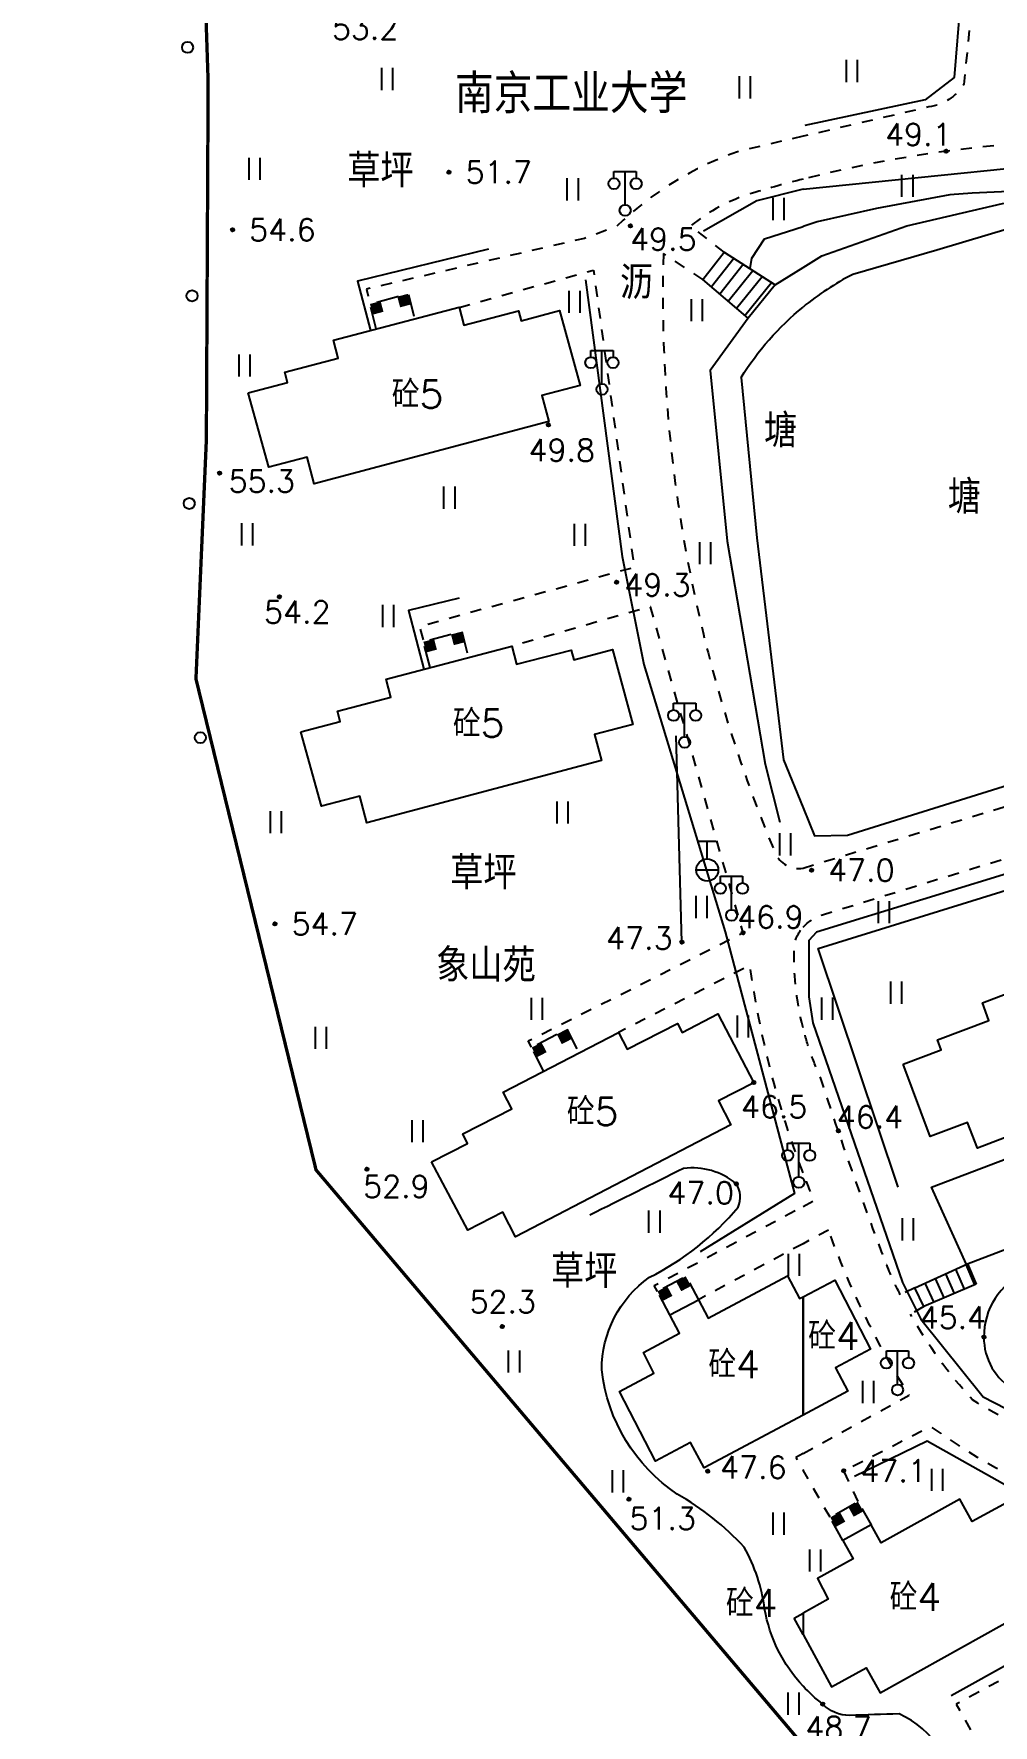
# Model space of a CAD drawing. Extents: x 115374 to 116875, y 149866 to 152432.
# Drawn here: x 115430.5 to 115517.2, y 151713.9 to 151866.7 of the extents above; entities that cross this region are included whole.
import ezdxf
from ezdxf.enums import TextEntityAlignment as Align

# ---------------------------------------------------------------- set-up
doc = ezdxf.new("R2010")
doc.units = 0
doc.header["$MEASUREMENT"] = 0
doc.header["$PDMODE"] = 32
doc.header["$PDSIZE"] = 0.3
doc.linetypes.add('X5', pattern=[3, 2, -1])
doc.linetypes.add('X6', pattern=[2, 1, -1])
doc.layers.get('0').update_dxf_attribs({"linetype": 'CONTINUOUS'})
for name, color, linetype in [('BOUND', 7, 'CONTINUOUS'), ('DLDW', 14, 'CONTINUOUS'), ('DLSS', 5, 'CONTINUOUS'), ('DMTZ', 5, 'CONTINUOUS'), ('GCD', 1, 'CONTINUOUS'), ('GXYZ', 2, 'CONTINUOUS'), ('JMD', 6, 'CONTINUOUS'), ('SXSS', 5, 'CONTINUOUS'), ('YZH', 2, 'CONTINUOUS'), ('ZBTZ', 5, 'CONTINUOUS')]:
    doc.layers.add(name, color=color, linetype=linetype)
doc.styles.add('HZ', font='rs.shx', dxfattribs={"bigfont": 'hztxt.shx'})
doc.linetypes.add('X18', pattern='A,9.4,[169,symbolx.shx,S=1,R=-90,X=0,Y=-0.15],0.6', length=10)
doc.linetypes.add('X35', pattern='A,2,[4,symbolt.shx,S=1,R=0,X=0,Y=0],2,[28,symbolt.shx,S=1,R=0,X=0,Y=0],1e-11', length=4)
doc.linetypes.add('X36', pattern='A,2,[4,symbolt.shx,S=1,R=180,X=0,Y=0],2,[28,symbolt.shx,S=1,R=180,X=0,Y=0],1e-11', length=4)
doc.linetypes.add('X4', pattern='A,0,-1e-09,[149,symbolx.shx,S=0.15,R=0,X=0,Y=0],-1.6', length=1.6)
doc.linetypes.add('X49', pattern='A,0,[5,symbolt.shx,S=1,R=0,X=0,Y=0],-10', length=10)

# ---------------------------------------------------------------- blocks, each defined once
blk = doc.blocks.new('GC121')
for p, q in [((-0.5, -0.64), (-0.5, 1.36)), ((-0.5, -0.64), (-0.5, 0.86)), ((0.5, -0.64), (0.5, 1.36))]:
    blk.add_line(p, q)
blk = doc.blocks.new('GC097')
for p, q in [((-1, 2.92), (-1, 3.52)), ((-1, 3.52), (1, 3.52)), ((0, 0.52), (0, 3.52)), ((1, 3.52), (1, 2.92))]:
    blk.add_line(p, q)
for centre in [(-1, 2.42), (1, 2.42), (0.01, 0)]:
    blk.add_circle(centre, 0.5)
blk = doc.blocks.new('GC271')
at = {"const_width": 1}
blk.add_lwpolyline([(-0.5, 0), (0.5, 0)], dxfattribs=at)
blk = doc.blocks.new('GC133')
for p, q in [((-0.81, 2.59), (0.79, 2.59)), ((-0.01, 0.99), (-0.01, 2.59)), ((-1.01, -0.01), (0.99, -0.01))]:
    blk.add_line(p, q)
blk.add_circle((-0.01, -0.01), 1)
blk = doc.blocks.new('GC159')
blk.add_circle((0.73, 0.68), 0.5)

msp = doc.modelspace()

# ---------------------------------------------------------------- linework, layer by layer
at = {"layer": 'BOUND', "linetype": 'Continuous', "flags": 128}
for points, elevation in [([(115495.03, 151840.96), (115490.96, 151844.47), (115492.88, 151846.93), (115497.49, 151843.99)], 48), ([(115515.63, 151753.7), (115510.92, 151751.67), (115510.11, 151753.38), (115514.86, 151755.54)], 44.32)]:
    msp.add_lwpolyline(points, close=True, dxfattribs=dict(at, elevation=elevation))
at = {"layer": 'DLDW', "linetype": 'X4', "elevation": 44.32, "flags": 128}
msp.add_lwpolyline([(115514.76, 151755.49), (115511.6, 151762.46), (115529.67, 151769.33), (115532.65, 151762.31)], close=True, dxfattribs=at)
at = {"layer": 'DLSS', "linetype": 'X6', "flags": 128}
for points, elevation in [([(115500, 151887.01), (115514.86, 151887.53, -0.193501), (115516.6, 151883.64), (115514.54, 151862.08, -0.212571), (115511.37, 151860.05), (115500, 151857.4)], 48.97), ([(115500, 151857.4), (115494.24, 151856.06, 0.108709), (115483.15, 151849.25), (115480.25, 151848.18), (115460.56, 151843.6), (115460.86, 151842.26)], 48.97), ([(115500, 151791.29), (115536.53, 151802.42, 0.256135), (115538.5, 151804.25, -0.08015), (115537.12, 151827.18, -0.112538), (115538.58, 151831.51, 0.21508), (115541.99, 151850.19, 0.347086), (115531.62, 151856.99, 0.070645), (115500, 151853.54, 0.153625)], 47), ([(115500, 151853.54, 0.010469), (115495.44, 151852.27, 0.098436), (115489.85, 151849.3, 0.106477)], 47), ([(115487.38, 151846.8, 0.106477), (115497.48, 151792.68, 0.352703), (115500, 151791.29)], 47), ([(115500, 151785.95, -0.144553), (115501.77, 151787.08), (115537.87, 151798.18, -0.570906), (115541.26, 151795.23), (115537.1, 151793.63)], 44.16), ([(115500, 151776.87, -0.072828), (115499.22, 151784.47, -0.113452), (115500, 151785.95)], 44.16), ([(115500, 151763.77, -0.055828), (115495.2, 151782.5), (115483.34, 151776.44)], 46.39), ([(115508.79, 151752.73, -0.019407), (115507.49, 151755.62, -0.012697), (115501.58, 151772.38, -0.023701), (115500.68, 151774.61, -0.023178), (115500, 151776.87)], 44.16), ([(115500, 151760.73), (115501, 151761.26, -0.007799), (115500, 151763.77)], 46.39), ([(115500, 151738.41), (115509.59, 151743.67, -0.052665), (115502.3, 151758.59, -2.237834)], 45.99), ([(115558.79, 151750.01), (115532.53, 151739.33, -0.171031), (115523.28, 151739.33, -0.05423), (115515.32, 151743.25, -0.058681), (115509.71, 151750.99, -0.012697)], 44.16)]:
    msp.add_lwpolyline(points, format="xyb", dxfattribs=dict(at, elevation=elevation))
for points, elevation in [([(115492.88, 151846.93), (115489.85, 151849.3)], 48), ([(115490.96, 151844.47), (115487.38, 151846.8)], 48), ([(115468.94, 151841.95), (115481.06, 151845.31), (115484.73, 151818.45), (115465.36, 151813.1), (115465.71, 151811.75)], 49.84), ([(115475.47, 151775.1), (115475.18, 151775.67), (115494.58, 151785.45), (115486.22, 151814.89), (115473.68, 151811.35)], 45.86), ([(115486.84, 151753.05), (115486.56, 151753.57), (115500, 151760.73)], 46.39), ([(115502.3, 151758.59), (115500, 151757.36)], 45.99), ([(115500, 151757.36), (115490.54, 151752.29)], 45.99), ([(115510.11, 151753.38), (115508.79, 151752.73)], 44.32), ([(115510.92, 151751.67), (115509.71, 151750.99)], 44.32), ([(115504.98, 151734.06), (115503.68, 151736.84), (115511.5, 151740.83), (115512.44, 151740.2), (115514.01, 151739.15), (115515.74, 151738.08), (115517.39, 151737.14), (115519.44, 151735.99), (115521.16, 151735.16), (115523.19, 151734.14), (115524.37, 151733.55), (115526.72, 151732.12), (115528.4, 151731.02), (115531.13, 151728.98), (115532.76, 151727.54), (115533.7, 151726.65), (115530.97, 151725.01)], 43.66), ([(115500, 151738.41), (115499.35, 151738.05), (115500, 151736.91)], 45.99), ([(115502.44, 151732.64), (115500, 151736.91)], 45.99), ([(115524.71, 151721.6), (115513.84, 151715.76), (115516.41, 151711.06)], 43.66)]:
    msp.add_lwpolyline(points, dxfattribs=dict(at, elevation=elevation))
at = {"layer": 'DMTZ', "linetype": 'X35', "flags": 128}
for points, elevation in [([(115534.13, 151826.28), (115537.95, 151834.54), (115538.99, 151841.99), (115538.51, 151847.6), (115536.38, 151850.37), (115531.76, 151852.58), (115523.03, 151852.61), (115517.93, 151852.39), (115515.28, 151852.26), (115513.26, 151852.1), (115506.64, 151850.87), (115501.29, 151849.66), (115500, 151849.24)], 48), ([(115471.57, 151847.19), (115459.74, 151844.31), (115460.91, 151839.86)], 50.28), ([(115468.92, 151815.67), (115464.34, 151814.57), (115465.75, 151809.25)], 50.38)]:
    msp.add_lwpolyline(points, dxfattribs=dict(at, elevation=elevation))
for points, elevation in [([(115500, 151796.74), (115501.04, 151794.2), (115504.01, 151794.27), (115533.2, 151803.4), (115531.93, 151823.76), (115531.2, 151825.37), (115535.22, 151835.27, 0.190564), (115535.12, 151847.34), (115534.5, 151848.54), (115533.53, 151849.49), (115532.13, 151850.02), (115530.91, 151850.04), (115521.05, 151849.8), (115512.09, 151847.1), (115504.5, 151844.93, 0.052861), (115500, 151841.98, 2.123391)], 46.72), ([(115494.4, 151835.61, -0.082062), (115500, 151841.98, -8.624709)], 46.72), ([(115533.2, 151760.07), (115520.1, 151754.78, 0.296624), (115516.34, 151748.92, 0.27515), (115519.11, 151744.15, -0.026417), (115522.9, 151740.89, 0.249958), (115527.73, 151739.81, -0.212186)], 44.54)]:
    msp.add_lwpolyline(points, format="xyb", dxfattribs=dict(at, elevation=elevation))
at = {"layer": 'DMTZ', "linetype": 'X36', "flags": 128}
for points, elevation in [([(115495.21, 151845.45), (115495.37, 151846.4), (115496.53, 151848.13), (115500, 151849.24)], 48), ([(115489.05, 151784.6), (115488.54, 151803.25)], 94.01), ([(115508.58, 151762.46), (115501.38, 151784.04), (115534.39, 151794.26)], 46.07)]:
    msp.add_lwpolyline(points, dxfattribs=dict(at, elevation=elevation))
at = {"layer": 'DMTZ', "linetype": 'X35', "flags": 128}
msp.add_lwpolyline([(115494.4, 151835.61), (115495.84, 151821.12), (115498.23, 151801.07), (115500, 151796.74)], dxfattribs=at)
at = {"layer": 'DMTZ', "linetype": 'X36', "elevation": 46.82, "flags": 128}
for points in [[(115500, 151717.38, -0.143638), (115496.53, 151724.36, 0.095026), (115494.69, 151729.94, 0.07676), (115488.64, 151734.74, -0.220527), (115481.81, 151745.95, -0.242798), (115486.12, 151754.32, 0.101818), (115494.15, 151760.66, 0.246258), (115493.96, 151762.78, 0.204813), (115489.21, 151764.16, -0.000387), (115480.74, 151759.94)], [(115522.34, 151694.09, -0.126435), (115517.73, 151693.18, -0.040691), (115516.08, 151693.41, -0.166888), (115511.92, 151701.16, 0.0286), (115513.76, 151706.94, 0.296872), (115508.68, 151714.88, 0.001341), (115504.22, 151714.74, -0.211582), (115501.78, 151715.77, -0.043398), (115500, 151717.38)]]:
    msp.add_lwpolyline(points, format="xyb", dxfattribs=at)
at = {"layer": 'GCD', "linetype": 'Continuous'}
for p in [(115512.93, 151856.05, 49.14), (115468.01, 151854.16, 51.7), (115448.46, 151848.96, 54.6), (115484.4, 151849.3, 49.5), (115477, 151831.33, 49.84), (115447.29, 151826.98, 55.34), (115483.16, 151817.12, 49.28), (115452.69, 151815.81, 54.2), (115500.77, 151791.1, 47), (115452.29, 151786.25, 54.7), (115489.05, 151784.6, 47.29), (115494.58, 151785.45, 46.87), (115495.54, 151771.92, 46.5), (115503.19, 151767.54, 46.41), (115460.59, 151764.08, 52.9), (115493.96, 151762.77, 47.03), (115472.82, 151749.87, 52.3), (115516.34, 151748.92, 45.35), (115491.39, 151736.8, 47.62), (115503.68, 151736.84, 47.07), (115484.27, 151734.27, 51.3), (115501.78, 151715.77, 48.66)]:
    msp.add_point(p, dxfattribs=at)
at = {"layer": 'JMD', "linetype": 'Continuous', "flags": 128}
for points in [[(115449.88, 151834.23), (115453.42, 151835.16), (115453.18, 151836.09), (115457.99, 151837.35), (115457.57, 151838.98), (115468.92, 151841.98), (115469.35, 151840.33), (115474.28, 151841.62), (115474.52, 151840.74), (115478.01, 151841.67), (115479.85, 151834.9), (115476.39, 151833.99), (115477.02, 151831.63), (115455.82, 151826), (115455.19, 151828.41), (115451.72, 151827.5)], [(115454.64, 151803.59), (115458.18, 151804.53), (115457.94, 151805.46), (115462.75, 151806.72), (115462.33, 151808.35), (115473.68, 151811.35), (115474.11, 151809.7), (115479.04, 151810.99), (115479.28, 151810.11), (115482.77, 151811.03), (115484.61, 151804.27), (115481.15, 151803.36), (115481.78, 151801), (115460.58, 151795.37), (115459.95, 151797.78), (115456.48, 151796.87)], [(115509.05, 151773.57), (115512.48, 151774.88), (115512.14, 151775.77), (115516.79, 151777.53), (115516.2, 151779.11), (115527.13, 151783.28), (115527.73, 151781.68), (115532.5, 151783.48), (115532.82, 151782.63), (115536.21, 151783.92), (115538.66, 151777.39), (115535.33, 151776.12), (115536.21, 151773.82), (115515.75, 151765.98), (115514.86, 151768.32), (115511.5, 151767.05)], [(115466.44, 151764.74), (115469.69, 151766.42), (115469.26, 151767.27), (115473.68, 151769.55), (115472.91, 151771.04), (115483.34, 151776.44), (115484.12, 151774.92), (115488.66, 151777.25), (115489.07, 151776.44), (115492.29, 151778.11), (115495.55, 151771.9), (115492.37, 151770.26), (115493.49, 151768.1), (115474.03, 151757.99), (115472.88, 151760.21), (115469.7, 151758.57)], [(115500, 151741.87), (115491.06, 151737.11), (115489.84, 151739.4), (115486.68, 151737.72), (115483.42, 151744), (115486.52, 151745.65), (115485.6, 151747.54), (115488.85, 151749.27), (115487.97, 151750.93), (115490.54, 151752.29), (115491.42, 151750.63), (115498.61, 151754.46), (115499.68, 151752.41), (115500, 151752.57)], [(115500, 151752.57), (115502.86, 151754.07), (115506.11, 151747.83), (115502.94, 151746.15), (115504.06, 151744.03), (115500, 151741.87)], [(115500, 151722.05), (115502.58, 151717.31), (115505.71, 151719.05), (115506.97, 151716.79), (115519.84, 151723.96), (115518.67, 151726.06), (115521.81, 151727.81), (115518.43, 151733.97), (115515.29, 151732.25), (115514.18, 151734.29), (115507.06, 151730.32), (115506.15, 151731.95), (115503.6, 151730.55), (115504.52, 151728.9), (115501.31, 151727.11), (115502.26, 151725.24), (115500, 151723.97)], [(115499.2, 151723.53), (115500, 151723.97), (115500, 151722.05)]]:
    msp.add_lwpolyline(points, close=True, dxfattribs=at)
at = {"layer": 'YZH', "linetype": 'Continuous'}
for p, q in [((115491.72, 151843.82, 48), (115493.74, 151846.38, 48)), ((115492.47, 151843.17, 48), (115494.6, 151845.84, 48)), ((115493.23, 151842.51, 48), (115495.45, 151845.29, 48)), ((115493.99, 151841.86, 48), (115496.31, 151844.75, 48)), ((115494.74, 151841.21, 48), (115497.16, 151844.2, 48)), ((115515.51, 151753.65, 44.32), (115514.74, 151755.49, 44.32)), ((115511.84, 151752.06, 44.32), (115511.04, 151753.8, 44.32)), ((115512.76, 151752.46, 44.32), (115511.96, 151754.22, 44.32)), ((115513.68, 151752.86, 44.32), (115512.89, 151754.65, 44.32)), ((115514.59, 151753.25, 44.32), (115513.82, 151755.07, 44.32))]:
    msp.add_line(p, q, dxfattribs=at)
at = {"layer": 'YZH', "linetype": 'X18', "const_width": 0.3, "elevation": 48.31, "flags": 128}
msp.add_lwpolyline([(115500, 151712.07), (115456, 151764.02), (115445.15, 151808.38), (115446.09, 151829.99), (115446.25, 151862.29), (115444.81, 151906.11), (115430.65, 151946.02), (115430.95, 151951.54), (115431.6, 151963.52), (115433.83, 151973.81), (115435.6, 151994.59), (115436.48, 152000)], dxfattribs=at)
at = {"layer": 'YZH', "linetype": 'Continuous', "flags": 128}
for points, elevation in [([(115495.03, 151840.96), (115490.96, 151844.47), (115492.88, 151846.93), (115497.49, 151843.99)], 48), ([(115515.63, 151753.7), (115510.92, 151751.67), (115510.11, 151753.38), (115514.86, 151755.54)], 44.32)]:
    msp.add_lwpolyline(points, dxfattribs=dict(at, elevation=elevation))
at = {"layer": 'YZH', "linetype": 'X5', "flags": 128}
for points, elevation in [([(115461.44, 151840), (115460.86, 151842.26), (115464.32, 151843.18), (115464.89, 151840.92)], 49.97), ([(115466.3, 151809.4), (115465.71, 151811.75), (115469.16, 151812.67), (115469.76, 151810.31)], 48.73), ([(115476.56, 151772.93), (115475.47, 151775.1), (115478.65, 151776.74), (115479.74, 151774.58)], 45.86), ([(115487.97, 151750.93), (115486.84, 151753.05), (115489.41, 151754.42), (115490.54, 151752.29)], 46.39), ([(115503.6, 151730.55), (115502.44, 151732.64), (115504.98, 151734.06), (115506.15, 151731.95)], 45.99)]:
    msp.add_lwpolyline(points, dxfattribs=dict(at, elevation=elevation))
at = {"layer": 'ZBTZ', "linetype": 'X49', "flags": 128}
for points in [[(115500.38, 151886.15), (115513.9, 151886.62), (115515.36, 151883.7), (115513.65, 151862.7), (115511.03, 151860.69), (115500.16, 151858.39)], [(115500, 151852.64), (115530.89, 151855.77), (115536.75, 151854.27), (115540.58, 151849.86), (115540.29, 151840.04), (115535.31, 151826.83), (115536.96, 151804.4)], [(115500, 151852.64), (115495.84, 151851.58), (115491.02, 151848.83)], [(115480.35, 151844.42), (115483.65, 151819.43), (115485.62, 151809.69), (115492.97, 151785.54), (115499.22, 151761.88), (115490.7, 151756.62)], [(115539.65, 151797.3), (115501.22, 151785.5), (115500.53, 151784.76), (115500.53, 151782.9), (115500.53, 151779.66), (115500.88, 151777.3), (115509, 151753.86), (115510.64, 151750.53), (115516.26, 151743.53), (115521.49, 151740.85)], [(115513.38, 151716.53), (115531.62, 151726.69), (115520.69, 151734.18), (115511.22, 151739.51), (115504.66, 151736.33)]]:
    msp.add_lwpolyline(points, dxfattribs=at)
at = {"layer": 'ZBTZ', "linetype": 'Continuous', "flags": 128}
for points, elevation in [([(115500, 151845.55), (115501.7, 151846.61), (115509.39, 151849.3), (115518.03, 151851.32), (115531.7, 151852.03)], 48), ([(115497.49, 151843.99), (115500, 151845.55)], 48), ([(115495.03, 151840.96), (115491.62, 151836.23), (115493.14, 151820.83), (115496.58, 151800.68), (115497.9, 151795.44)], 46.72)]:
    msp.add_lwpolyline(points, dxfattribs=dict(at, elevation=elevation))

# ---------------------------------------------------------------- block references
at = {"layer": 'DLDW', "linetype": 'Continuous'}
for p in [(115483.92, 151850.71, 49.5), (115481.83, 151834.54, 49.4), (115489.3, 151802.66, 47.69), (115493.53, 151787.03, 47.01), (115499.61, 151762.91, 46.37), (115508.53, 151744.15, 46.16)]:
    msp.add_blockref('GC097', p, dxfattribs=at)
at = {"layer": 'GXYZ', "linetype": 'Continuous'}
msp.add_blockref('GC133', (115491.35, 151791.13, 47.14), dxfattribs=at)
at = {"layer": 'YZH', "linetype": 'Continuous'}
for p, rotation in [((115461.48, 151841.9, 48.97), 14.82489320762431), ((115463.95, 151842.56, 49.97), 194.8248932076243), ((115466.31, 151811.38, 48.73), 14.82489320762431), ((115468.8, 151812.04, 48.73), 194.8248932076243), ((115478.42, 151776.06, 45.86), 207.3635563709219), ((115476.16, 151774.87, 45.86), 27.36355637092184), ((115487.52, 151752.85, 46.39), 28.06788635850667), ((115489.2, 151753.74, 46.39), 208.0678863585067), ((115504.77, 151733.37, 43.66), 209.205814439645), ((115503.14, 151732.44, 45.99), 29.20581443964496)]:
    msp.add_blockref('GC271', p, dxfattribs=dict(at, rotation=rotation))
at = {"layer": 'ZBTZ', "linetype": 'Continuous'}
for name, p in [('GC159', (115443.66, 151864.75)), ('GC121', (115504.43, 151862.94)), ('GC121', (115462.44, 151862.22)), ('GC121', (115494.76, 151861.47)), ('GC121', (115450.46, 151854.11)), ('GC121', (115479.2, 151852.25)), ('GC121', (115509.44, 151852.56)), ('GC121', (115497.79, 151850.47)), ('GC159', (115444.07, 151842.31)), ('GC121', (115479.37, 151842.09)), ('GC121', (115490.43, 151841.33)), ('GC121', (115449.56, 151836.33)), ('GC121', (115468.06, 151824.4)), ('GC159', (115443.81, 151823.55)), ('GC121', (115449.79, 151821.08)), ('GC121', (115479.85, 151821.04)), ('GC121', (115491.18, 151819.38)), ('GC121', (115462.52, 151813.71)), ('GC159', (115444.82, 151802.4)), ('GC121', (115478.29, 151795.95)), ('GC121', (115452.38, 151795.08)), ('GC121', (115498.39, 151793.08)), ('GC121', (115490.85, 151787.42)), ('GC121', (115507.31, 151786.94)), ('GC121', (115508.42, 151779.67)), ('GC121', (115475.96, 151778.21)), ('GC121', (115502.19, 151778.23)), ('GC121', (115456.45, 151775.6)), ('GC121', (115494.57, 151776.62)), ('GC121', (115465.19, 151767.16)), ('GC121', (115486.58, 151758.99)), ('GC121', (115509.48, 151758.29)), ('GC121', (115499.18, 151755.08)), ('GC121', (115473.9, 151746.35)), ('GC121', (115505.91, 151743.6)), ('GC121', (115512.13, 151735.67)), ('GC121', (115483.27, 151735.53)), ('GC121', (115497.79, 151731.7)), ('GC121', (115501.12, 151728.38)), ('GC121', (115499.15, 151715.44))]:
    msp.add_blockref(name, p, dxfattribs=at)

# ---------------------------------------------------------------- texts
at = {"layer": 'DLSS', "linetype": 'Continuous', "style": 'HZ'}
msp.add_text('沥', height=3, dxfattribs=at).set_placement((115484.96, 151844.3), align=Align.MIDDLE)
at = {"layer": 'GCD', "linetype": 'Continuous', "style": 'HZ'}
for s, p in [('53.2', (115457.43, 151866.16, 53.21)), ('49.1', (115507.42, 151856.57, 49.14)), ('51.7', (115469.51, 151853.16, 51.7)), ('54.6', (115449.96, 151847.96, 54.6)), ('49.5', (115484.38, 151847.1, 49.5)), ('49.8', (115475.2, 151828.05, 49.84)), ('49.3', (115483.85, 151815.87, 49.28)), ('54.2', (115451.31, 151813.42, 54.2)), ('47.0', (115502.27, 151790.1, 47)), ('46.9', (115494.05, 151785.87, 46.87)), ('54.7', (115453.79, 151785.25, 54.7)), ('47.3', (115482.21, 151783.96, 47.29)), ('46.5', (115494.39, 151768.73, 46.5)), ('46.4', (115503.05, 151767.8, 46.41)), ('52.9', (115460.26, 151761.52, 52.9)), ('47.0', (115487.75, 151760.95, 47.03)), ('52.3', (115469.87, 151751.1, 52.3)), ('45.4', (115510.54, 151749.69, 45.35)), ('47.6', (115492.51, 151736.15, 47.62)), ('47.1', (115505.18, 151735.84, 47.07)), ('51.3', (115484.32, 151731.53, 51.3)), ('48.7', (115500.21, 151712.63, 48.66))]:
    msp.add_text(s, height=2, dxfattribs=at).set_placement(p)
at = {"layer": 'GCD', "linetype": 'Continuous', "lineweight": -3, "style": 'HZ'}
msp.add_text('55.3', height=2, dxfattribs=at).set_placement((115448.1, 151825.25, 55.34))
at = {"layer": 'JMD', "linetype": 'Continuous', "style": 'HZ'}
for s, height, p in [('南京工业大学', 3.5, (115479.05, 151859.49)), ('砼5', 2.5, (115465.17, 151832.85)), ('砼5', 2.5, (115470.69, 151803.11, 49.26)), ('象山苑', 3, (115471.35, 151781.01)), ('砼5', 2.5, (115480.99, 151768.05)), ('砼4', 2.5, (115493.77, 151745.21)), ('砼4', 2.5, (115495.36, 151723.64))]:
    msp.add_text(s, height=height, dxfattribs=at).set_placement(p, align=Align.CENTER)
for p in [(115502.79, 151749.15), (115510.15, 151725.57)]:
    msp.add_text('砼4', height=2.5, dxfattribs=at).set_placement(p, align=Align.MIDDLE)
at = {"layer": 'SXSS', "linetype": 'Continuous', "style": 'HZ'}
for p in [(115497.98, 151830.97), (115514.58, 151824.99)]:
    msp.add_text('塘', height=3, dxfattribs=at).set_placement(p, align=Align.MIDDLE)
at = {"layer": 'ZBTZ', "linetype": 'Continuous', "style": 'HZ'}
for p in [(115461.82, 151854.44), (115471.12, 151791.01), (115480.23, 151755.02)]:
    msp.add_text('草坪', height=3, dxfattribs=at).set_placement(p, align=Align.MIDDLE)

doc.saveas('drawing.dxf')
